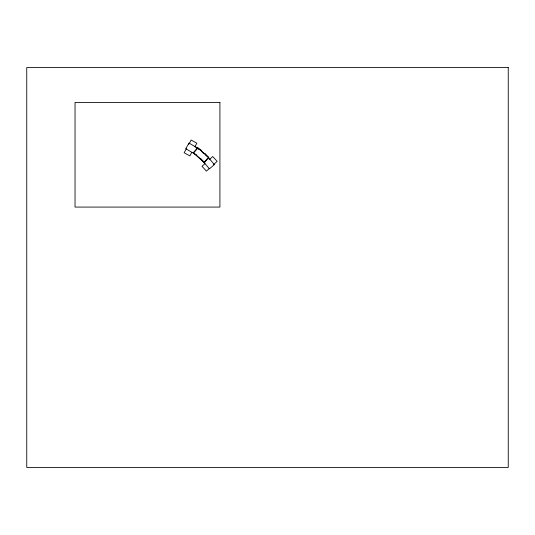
<?xml version="1.0" encoding="UTF-8"?>
<svg xmlns="http://www.w3.org/2000/svg" width="535" height="535" viewBox="0 0 535 535"><rect width="100%" height="100%" fill="white"/><g stroke="black" fill="none" stroke-linecap="round" stroke-linejoin="round"><path stroke-width="0.8" d="M186.468 148.509L184.134 152.736L189.845 155.892L191.791 152.361M188.801 144.276L191.142 140.043L196.853 143.193L194.907 146.724M193.637 152.936L197.89 147.988M204.33 162.125L208.583 157.176M204.999 163.59L202.023 166.305L206.423 171.126L209.399 168.411M209.165 159.791L212.736 156.534L217.136 161.356L213.565 164.613M201.541 150.395L189.029 143.066L185.732 148.697L196.853 155.21M195.79 147.299L201.421 150.596M197.522 147.754L199.314 149.372M201.702 151.539L204.089 153.699M204.945 154.475L207.359 156.668M193.142 152.589L203.888 162.326M205.025 153.545L214.395 164.613L209.412 168.826L200.565 158.373M197.589 147.727L193.336 152.676L204.631 162.393L208.884 157.444L197.589 147.727M508.25 67.564L26.75 67.564L26.75 467.436L508.25 467.436L508.25 67.564M219.918 102.446L75.04 102.446L75.04 207.078L219.918 207.078L219.918 102.446"/></g></svg>
